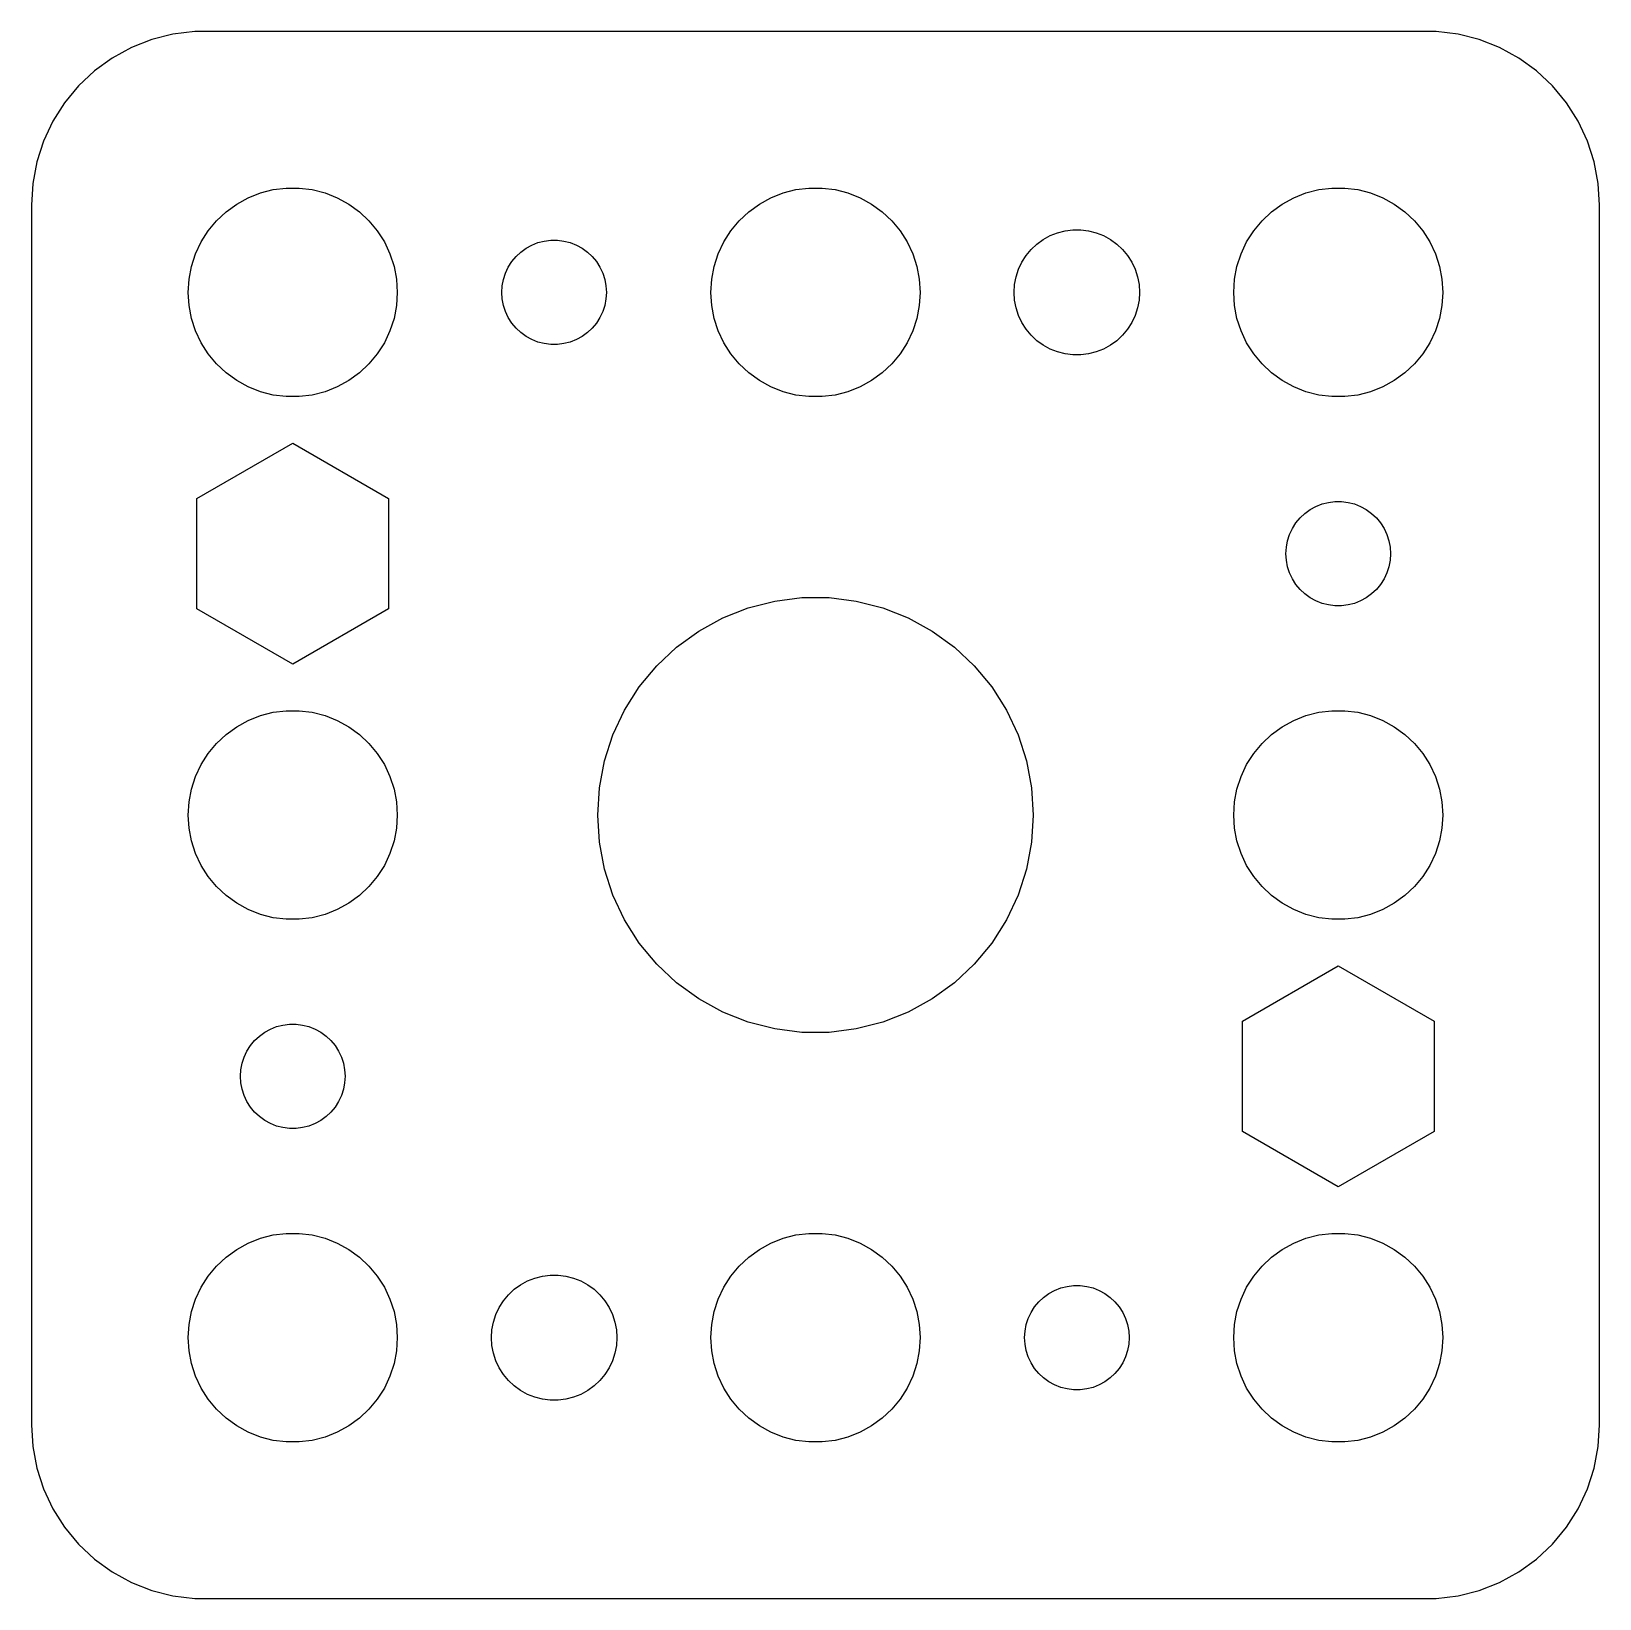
# Model space of a CAD drawing. Header units: metres. Extents: x -22 to 82, y 86 to 184.
# Drawn here: x 37.5 to 82.5, y 139.51 to 184.49 of the extents above; entities that cross this region are included whole.
import ezdxf

# ---------------------------------------------------------------- set-up
doc = ezdxf.new("R2010")
doc.units = ezdxf.units.M

msp = doc.modelspace()

# ---------------------------------------------------------------- linework, layer by layer
for p, q in [((40.9549, 184.255), (40.3711, 184.024)), ((41.5631, 184.411), (40.9549, 184.255)), ((42.186, 184.49), (41.5631, 184.411)), ((77.8139, 184.49), (42.186, 184.49)), ((78.4369, 184.411), (77.8139, 184.49)), ((79.0451, 184.255), (78.4369, 184.411)), ((79.6289, 184.024), (79.0451, 184.255)), ((39.8209, 183.722), (39.3129, 183.353)), ((40.3711, 184.024), (39.8209, 183.722)), ((80.1791, 183.722), (79.6289, 184.024)), ((80.6871, 183.353), (80.1791, 183.722)), ((39.3129, 183.353), (38.8551, 182.923)), ((81.1448, 182.923), (80.6871, 183.353)), ((38.8551, 182.923), (38.4549, 182.439)), ((81.5451, 182.439), (81.1448, 182.923)), ((38.4549, 182.439), (38.1185, 181.909)), ((81.8815, 181.909), (81.5451, 182.439)), ((38.1185, 181.909), (37.8511, 181.341)), ((82.1489, 181.341), (81.8815, 181.909)), ((37.8511, 181.341), (37.6571, 180.743)), ((82.3429, 180.743), (82.1489, 181.341)), ((37.6571, 180.743), (37.5394, 180.127)), ((82.4606, 180.127), (82.3429, 180.743)), ((37.5394, 180.127), (37.5, 179.5)), ((82.5, 179.5), (82.4606, 180.127)), ((43.3925, 179.533), (43.7227, 179.714)), ((43.7227, 179.714), (44.0729, 179.853)), ((44.0729, 179.853), (44.4379, 179.947)), ((44.4379, 179.947), (44.8116, 179.994)), ((44.8116, 179.994), (45.1884, 179.994)), ((45.1884, 179.994), (45.5621, 179.947)), ((45.5621, 179.947), (45.927, 179.853)), ((45.927, 179.853), (46.2773, 179.714)), ((46.2773, 179.714), (46.6075, 179.533)), ((58.3925, 179.533), (58.7227, 179.714)), ((58.7227, 179.714), (59.0729, 179.853)), ((59.0729, 179.853), (59.4379, 179.947)), ((59.4379, 179.947), (59.8116, 179.994)), ((59.8116, 179.994), (60.1884, 179.994)), ((60.1884, 179.994), (60.5621, 179.947)), ((60.5621, 179.947), (60.927, 179.853)), ((60.927, 179.853), (61.2773, 179.714)), ((61.2773, 179.714), (61.6075, 179.533)), ((73.3925, 179.533), (73.7227, 179.714)), ((73.7227, 179.714), (74.073, 179.853)), ((74.073, 179.853), (74.4379, 179.947)), ((74.4379, 179.947), (74.8116, 179.994)), ((74.8116, 179.994), (75.1884, 179.994)), ((75.1884, 179.994), (75.5621, 179.947)), ((75.5621, 179.947), (75.927, 179.853)), ((75.927, 179.853), (76.2773, 179.714)), ((76.2773, 179.714), (76.6075, 179.533)), ((37.5, 179.5), (37.5, 144.5)), ((42.8131, 179.054), (43.0877, 179.312)), ((43.0877, 179.312), (43.3925, 179.533)), ((46.6075, 179.533), (46.9123, 179.312)), ((46.9123, 179.312), (47.1869, 179.054)), ((57.8131, 179.054), (58.0877, 179.312)), ((58.0877, 179.312), (58.3925, 179.533)), ((61.6075, 179.533), (61.9123, 179.312)), ((61.9123, 179.312), (62.1869, 179.054)), ((72.8131, 179.054), (73.0877, 179.312)), ((73.0877, 179.312), (73.3925, 179.533)), ((76.6075, 179.533), (76.9123, 179.312)), ((76.9123, 179.312), (77.1869, 179.054)), ((82.5, 144.5), (82.5, 179.5)), ((42.3711, 178.445), (42.5729, 178.763)), ((42.5729, 178.763), (42.8131, 179.054)), ((47.1869, 179.054), (47.427, 178.763)), ((47.427, 178.763), (47.6289, 178.445)), ((57.3711, 178.445), (57.5729, 178.763)), ((57.5729, 178.763), (57.8131, 179.054)), ((62.1869, 179.054), (62.427, 178.763)), ((62.427, 178.763), (62.6289, 178.445)), ((66.7336, 178.629), (66.9438, 178.712)), ((66.9438, 178.712), (67.1627, 178.768)), ((67.1627, 178.768), (67.387, 178.796)), ((67.387, 178.796), (67.613, 178.796)), ((67.613, 178.796), (67.8373, 178.768)), ((67.8373, 178.768), (68.0562, 178.712)), ((68.0562, 178.712), (68.2664, 178.629)), ((72.3711, 178.445), (72.573, 178.763)), ((72.573, 178.763), (72.8131, 179.054)), ((77.1869, 179.054), (77.427, 178.763)), ((77.427, 178.763), (77.6289, 178.445)), ((42.2107, 178.104), (42.3711, 178.445)), ((47.6289, 178.445), (47.7893, 178.104)), ((51.5439, 178.156), (51.6963, 178.266)), ((51.6963, 178.266), (51.8613, 178.357)), ((51.8613, 178.357), (52.0365, 178.427)), ((52.0365, 178.427), (52.2189, 178.473)), ((52.2189, 178.473), (52.4058, 178.497)), ((52.4058, 178.497), (52.5942, 178.497)), ((52.5942, 178.497), (52.7811, 178.473)), ((52.7811, 178.473), (52.9635, 178.427)), ((52.9635, 178.427), (53.1387, 178.357)), ((53.1387, 178.357), (53.3037, 178.266)), ((53.3037, 178.266), (53.4561, 178.156)), ((57.2107, 178.104), (57.3711, 178.445)), ((62.6289, 178.445), (62.7893, 178.104)), ((66.0438, 178.058), (66.1879, 178.232)), ((66.1879, 178.232), (66.3526, 178.387)), ((66.3526, 178.387), (66.5355, 178.52)), ((66.5355, 178.52), (66.7336, 178.629)), ((68.2664, 178.629), (68.4645, 178.52)), ((68.4645, 178.52), (68.6474, 178.387)), ((68.6474, 178.387), (68.8121, 178.232)), ((68.8121, 178.232), (68.9562, 178.058)), ((72.2107, 178.104), (72.3711, 178.445)), ((77.6289, 178.445), (77.7893, 178.104)), ((42.0942, 177.746), (42.2107, 178.104)), ((47.7893, 178.104), (47.9057, 177.746)), ((51.1855, 177.723), (51.2865, 177.882)), ((51.2865, 177.882), (51.4065, 178.027)), ((51.4065, 178.027), (51.5439, 178.156)), ((53.4561, 178.156), (53.5934, 178.027)), ((53.5934, 178.027), (53.7135, 177.882)), ((53.7135, 177.882), (53.8145, 177.723)), ((57.0942, 177.746), (57.2107, 178.104)), ((62.7893, 178.104), (62.9057, 177.746)), ((65.8264, 177.663), (65.9226, 177.867)), ((65.9226, 177.867), (66.0438, 178.058)), ((68.9562, 178.058), (69.0773, 177.867)), ((69.0773, 177.867), (69.1736, 177.663)), ((72.0943, 177.746), (72.2107, 178.104)), ((77.7893, 178.104), (77.9057, 177.746)), ((42, 177), (42.0237, 177.376)), ((42.0237, 177.376), (42.0942, 177.746)), ((47.9057, 177.746), (47.9763, 177.376)), ((47.9763, 177.376), (48, 177)), ((51.0118, 177.188), (51.0471, 177.373)), ((51.0471, 177.373), (51.1053, 177.552)), ((51.1053, 177.552), (51.1855, 177.723)), ((53.8145, 177.723), (53.8947, 177.552)), ((53.8947, 177.552), (53.9529, 177.373)), ((53.9529, 177.373), (53.9882, 177.188)), ((57, 177), (57.0237, 177.376)), ((57.0237, 177.376), (57.0942, 177.746)), ((62.9057, 177.746), (62.9763, 177.376)), ((62.9763, 177.376), (63, 177)), ((65.7142, 177.226), (65.7565, 177.448)), ((65.7565, 177.448), (65.8264, 177.663)), ((69.1736, 177.663), (69.2434, 177.448)), ((69.2434, 177.448), (69.2858, 177.226)), ((72, 177), (72.0237, 177.376)), ((72.0237, 177.376), (72.0943, 177.746)), ((77.9057, 177.746), (77.9763, 177.376)), ((77.9763, 177.376), (78, 177)), ((42.0237, 176.624), (42, 177)), ((48, 177), (47.9763, 176.624)), ((51, 177), (51.0118, 177.188)), ((51.0118, 176.812), (51, 177)), ((53.9882, 177.188), (54, 177)), ((54, 177), (53.9882, 176.812)), ((57.0237, 176.624), (57, 177)), ((63, 177), (62.9763, 176.624)), ((65.7, 177), (65.7142, 177.226)), ((65.7142, 176.774), (65.7, 177)), ((69.2858, 177.226), (69.3, 177)), ((69.3, 177), (69.2858, 176.774)), ((72.0237, 176.624), (72, 177)), ((78, 177), (77.9763, 176.624)), ((42.0942, 176.254), (42.0237, 176.624)), ((47.9763, 176.624), (47.9057, 176.254)), ((51.0471, 176.627), (51.0118, 176.812)), ((51.1053, 176.448), (51.0471, 176.627)), ((51.1855, 176.277), (51.1053, 176.448)), ((53.8947, 176.448), (53.8145, 176.277)), ((53.9529, 176.627), (53.8947, 176.448)), ((53.9882, 176.812), (53.9529, 176.627)), ((57.0942, 176.254), (57.0237, 176.624)), ((62.9763, 176.624), (62.9057, 176.254)), ((65.7565, 176.552), (65.7142, 176.774)), ((65.8264, 176.337), (65.7565, 176.552)), ((69.2434, 176.552), (69.1736, 176.337)), ((69.2858, 176.774), (69.2434, 176.552)), ((72.0943, 176.254), (72.0237, 176.624)), ((77.9763, 176.624), (77.9057, 176.254)), ((42.2107, 175.896), (42.0942, 176.254)), ((47.9057, 176.254), (47.7893, 175.896)), ((51.2865, 176.118), (51.1855, 176.277)), ((51.4065, 175.973), (51.2865, 176.118)), ((51.5439, 175.844), (51.4065, 175.973)), ((53.5934, 175.973), (53.4561, 175.844)), ((53.7135, 176.118), (53.5934, 175.973)), ((53.8145, 176.277), (53.7135, 176.118)), ((57.2107, 175.896), (57.0942, 176.254)), ((62.9057, 176.254), (62.7893, 175.896)), ((65.9226, 176.133), (65.8264, 176.337)), ((66.0438, 175.942), (65.9226, 176.133)), ((69.0773, 176.133), (68.9562, 175.942)), ((69.1736, 176.337), (69.0773, 176.133)), ((72.2107, 175.896), (72.0943, 176.254)), ((77.9057, 176.254), (77.7893, 175.896)), ((42.3711, 175.555), (42.2107, 175.896)), ((42.5729, 175.237), (42.3711, 175.555)), ((47.6289, 175.555), (47.427, 175.237)), ((47.7893, 175.896), (47.6289, 175.555)), ((51.6963, 175.734), (51.5439, 175.844)), ((51.8613, 175.643), (51.6963, 175.734)), ((52.0365, 175.573), (51.8613, 175.643)), ((52.2189, 175.527), (52.0365, 175.573)), ((52.4058, 175.503), (52.2189, 175.527)), ((52.5942, 175.503), (52.4058, 175.503)), ((52.7811, 175.527), (52.5942, 175.503)), ((52.9635, 175.573), (52.7811, 175.527)), ((53.1387, 175.643), (52.9635, 175.573)), ((53.3037, 175.734), (53.1387, 175.643)), ((53.4561, 175.844), (53.3037, 175.734)), ((57.3711, 175.555), (57.2107, 175.896)), ((57.5729, 175.237), (57.3711, 175.555)), ((62.6289, 175.555), (62.427, 175.237)), ((62.7893, 175.896), (62.6289, 175.555)), ((66.1879, 175.768), (66.0438, 175.942)), ((66.3526, 175.613), (66.1879, 175.768)), ((66.5355, 175.48), (66.3526, 175.613)), ((68.6474, 175.613), (68.4645, 175.48)), ((68.8121, 175.768), (68.6474, 175.613)), ((68.9562, 175.942), (68.8121, 175.768)), ((72.3711, 175.555), (72.2107, 175.896)), ((72.573, 175.237), (72.3711, 175.555)), ((77.6289, 175.555), (77.427, 175.237)), ((77.7893, 175.896), (77.6289, 175.555)), ((42.8131, 174.946), (42.5729, 175.237)), ((47.427, 175.237), (47.1869, 174.946)), ((57.8131, 174.946), (57.5729, 175.237)), ((62.427, 175.237), (62.1869, 174.946)), ((66.7336, 175.371), (66.5355, 175.48)), ((66.9438, 175.288), (66.7336, 175.371)), ((67.1627, 175.232), (66.9438, 175.288)), ((67.387, 175.204), (67.1627, 175.232)), ((67.613, 175.204), (67.387, 175.204)), ((67.8373, 175.232), (67.613, 175.204)), ((68.0562, 175.288), (67.8373, 175.232)), ((68.2664, 175.371), (68.0562, 175.288)), ((68.4645, 175.48), (68.2664, 175.371)), ((72.8131, 174.946), (72.573, 175.237)), ((77.427, 175.237), (77.1869, 174.946)), ((43.0877, 174.688), (42.8131, 174.946)), ((43.3925, 174.467), (43.0877, 174.688)), ((46.9123, 174.688), (46.6075, 174.467)), ((47.1869, 174.946), (46.9123, 174.688)), ((58.0877, 174.688), (57.8131, 174.946)), ((58.3925, 174.467), (58.0877, 174.688)), ((61.9123, 174.688), (61.6075, 174.467)), ((62.1869, 174.946), (61.9123, 174.688)), ((73.0877, 174.688), (72.8131, 174.946)), ((73.3925, 174.467), (73.0877, 174.688)), ((76.9123, 174.688), (76.6075, 174.467)), ((77.1869, 174.946), (76.9123, 174.688)), ((43.7227, 174.286), (43.3925, 174.467)), ((44.0729, 174.147), (43.7227, 174.286)), ((46.2773, 174.286), (45.927, 174.147)), ((46.6075, 174.467), (46.2773, 174.286)), ((58.7227, 174.286), (58.3925, 174.467)), ((59.0729, 174.147), (58.7227, 174.286)), ((61.2773, 174.286), (60.927, 174.147)), ((61.6075, 174.467), (61.2773, 174.286)), ((73.7227, 174.286), (73.3925, 174.467)), ((74.073, 174.147), (73.7227, 174.286)), ((76.2773, 174.286), (75.927, 174.147)), ((76.6075, 174.467), (76.2773, 174.286)), ((44.4379, 174.053), (44.0729, 174.147)), ((44.8116, 174.006), (44.4379, 174.053)), ((45.1884, 174.006), (44.8116, 174.006)), ((45.5621, 174.053), (45.1884, 174.006)), ((45.927, 174.147), (45.5621, 174.053)), ((59.4379, 174.053), (59.0729, 174.147)), ((59.8116, 174.006), (59.4379, 174.053)), ((60.1884, 174.006), (59.8116, 174.006)), ((60.5621, 174.053), (60.1884, 174.006)), ((60.927, 174.147), (60.5621, 174.053)), ((74.4379, 174.053), (74.073, 174.147)), ((74.8116, 174.006), (74.4379, 174.053)), ((75.1884, 174.006), (74.8116, 174.006)), ((75.5621, 174.053), (75.1884, 174.006)), ((75.927, 174.147), (75.5621, 174.053)), ((42.2517, 171.087), (45, 172.673)), ((45, 172.673), (47.7483, 171.087)), ((42.2517, 167.913), (42.2517, 171.087)), ((47.7483, 171.087), (47.7483, 167.913)), ((73.9065, 170.527), (74.0439, 170.656)), ((74.0439, 170.656), (74.1963, 170.766)), ((74.1963, 170.766), (74.3613, 170.857)), ((74.3613, 170.857), (74.5365, 170.927)), ((74.5365, 170.927), (74.7189, 170.973)), ((74.7189, 170.973), (74.9058, 170.997)), ((74.9058, 170.997), (75.0942, 170.997)), ((75.0942, 170.997), (75.2811, 170.973)), ((75.2811, 170.973), (75.4635, 170.927)), ((75.4635, 170.927), (75.6387, 170.857)), ((75.6387, 170.857), (75.8037, 170.766)), ((75.8037, 170.766), (75.9561, 170.656)), ((75.9561, 170.656), (76.0934, 170.527)), ((73.6053, 170.052), (73.6855, 170.223)), ((73.6855, 170.223), (73.7865, 170.382)), ((73.7865, 170.382), (73.9065, 170.527)), ((76.0934, 170.527), (76.2135, 170.382)), ((76.2135, 170.382), (76.3145, 170.223)), ((76.3145, 170.223), (76.3947, 170.052)), ((73.5, 169.5), (73.5118, 169.688)), ((73.5118, 169.688), (73.5471, 169.873)), ((73.5471, 169.873), (73.6053, 170.052)), ((76.3947, 170.052), (76.4529, 169.873)), ((76.4529, 169.873), (76.4882, 169.688)), ((76.4882, 169.688), (76.5, 169.5)), ((73.5118, 169.312), (73.5, 169.5)), ((73.5471, 169.127), (73.5118, 169.312)), ((76.4882, 169.312), (76.4529, 169.127)), ((76.5, 169.5), (76.4882, 169.312)), ((73.6053, 168.948), (73.5471, 169.127)), ((73.6855, 168.777), (73.6053, 168.948)), ((73.7865, 168.618), (73.6855, 168.777)), ((76.3145, 168.777), (76.2135, 168.618)), ((76.3947, 168.948), (76.3145, 168.777)), ((76.4529, 169.127), (76.3947, 168.948)), ((73.9065, 168.473), (73.7865, 168.618)), ((74.0439, 168.344), (73.9065, 168.473)), ((74.1963, 168.234), (74.0439, 168.344)), ((75.9561, 168.344), (75.8037, 168.234)), ((76.0934, 168.473), (75.9561, 168.344)), ((76.2135, 168.618), (76.0934, 168.473)), ((45, 166.327), (42.2517, 167.913)), ((47.7483, 167.913), (45, 166.327)), ((57.3389, 167.655), (58.0686, 167.944)), ((58.0686, 167.944), (58.8289, 168.139)), ((58.8289, 168.139), (59.6076, 168.238)), ((59.6076, 168.238), (60.3924, 168.238)), ((60.3924, 168.238), (61.1711, 168.139)), ((61.1711, 168.139), (61.9314, 167.944)), ((61.9314, 167.944), (62.6611, 167.655)), ((74.3613, 168.143), (74.1963, 168.234)), ((74.5365, 168.073), (74.3613, 168.143)), ((74.7189, 168.027), (74.5365, 168.073)), ((74.9058, 168.003), (74.7189, 168.027)), ((75.0942, 168.003), (74.9058, 168.003)), ((75.2811, 168.027), (75.0942, 168.003)), ((75.4635, 168.073), (75.2811, 168.027)), ((75.6387, 168.143), (75.4635, 168.073)), ((75.8037, 168.234), (75.6387, 168.143)), ((56.6511, 167.277), (57.3389, 167.655)), ((62.6611, 167.655), (63.3489, 167.277)), ((56.0161, 166.816), (56.6511, 167.277)), ((63.3489, 167.277), (63.9839, 166.816)), ((55.4439, 166.278), (56.0161, 166.816)), ((63.9839, 166.816), (64.556, 166.278)), ((54.9436, 165.674), (55.4439, 166.278)), ((64.556, 166.278), (65.0564, 165.674)), ((54.5231, 165.011), (54.9436, 165.674)), ((65.0564, 165.674), (65.4769, 165.011)), ((43.3925, 164.533), (43.7227, 164.714)), ((43.7227, 164.714), (44.0729, 164.853)), ((44.0729, 164.853), (44.4379, 164.947)), ((44.4379, 164.947), (44.8116, 164.994)), ((44.8116, 164.994), (45.1884, 164.994)), ((45.1884, 164.994), (45.5621, 164.947)), ((45.5621, 164.947), (45.927, 164.853)), ((45.927, 164.853), (46.2773, 164.714)), ((46.2773, 164.714), (46.6075, 164.533)), ((54.1889, 164.301), (54.5231, 165.011)), ((65.4769, 165.011), (65.8111, 164.301)), ((73.3925, 164.533), (73.7227, 164.714)), ((73.7227, 164.714), (74.073, 164.853)), ((74.073, 164.853), (74.4379, 164.947)), ((74.4379, 164.947), (74.8116, 164.994)), ((74.8116, 164.994), (75.1884, 164.994)), ((75.1884, 164.994), (75.5621, 164.947)), ((75.5621, 164.947), (75.927, 164.853)), ((75.927, 164.853), (76.2773, 164.714)), ((76.2773, 164.714), (76.6075, 164.533)), ((42.8131, 164.054), (43.0877, 164.312)), ((43.0877, 164.312), (43.3925, 164.533)), ((46.6075, 164.533), (46.9123, 164.312)), ((46.9123, 164.312), (47.1869, 164.054)), ((53.9464, 163.554), (54.1889, 164.301)), ((65.8111, 164.301), (66.0536, 163.554)), ((72.8131, 164.054), (73.0877, 164.312)), ((73.0877, 164.312), (73.3925, 164.533)), ((76.6075, 164.533), (76.9123, 164.312)), ((76.9123, 164.312), (77.1869, 164.054)), ((42.5729, 163.763), (42.8131, 164.054)), ((47.1869, 164.054), (47.427, 163.763)), ((72.573, 163.763), (72.8131, 164.054)), ((77.1869, 164.054), (77.427, 163.763)), ((42.2107, 163.104), (42.3711, 163.445)), ((42.3711, 163.445), (42.5729, 163.763)), ((47.427, 163.763), (47.6289, 163.445)), ((47.6289, 163.445), (47.7893, 163.104)), ((53.7993, 162.783), (53.9464, 163.554)), ((66.0536, 163.554), (66.2007, 162.783)), ((72.2107, 163.104), (72.3711, 163.445)), ((72.3711, 163.445), (72.573, 163.763)), ((77.427, 163.763), (77.6289, 163.445)), ((77.6289, 163.445), (77.7893, 163.104)), ((42.0942, 162.746), (42.2107, 163.104)), ((47.7893, 163.104), (47.9057, 162.746)), ((72.0943, 162.746), (72.2107, 163.104)), ((77.7893, 163.104), (77.9057, 162.746)), ((42.0237, 162.376), (42.0942, 162.746)), ((47.9057, 162.746), (47.9763, 162.376)), ((53.75, 162), (53.7993, 162.783)), ((66.2007, 162.783), (66.25, 162)), ((72.0237, 162.376), (72.0943, 162.746)), ((77.9057, 162.746), (77.9763, 162.376)), ((42, 162), (42.0237, 162.376)), ((42.0237, 161.624), (42, 162)), ((47.9763, 162.376), (48, 162)), ((48, 162), (47.9763, 161.624)), ((53.7993, 161.217), (53.75, 162)), ((66.25, 162), (66.2007, 161.217)), ((72, 162), (72.0237, 162.376)), ((72.0237, 161.624), (72, 162)), ((77.9763, 162.376), (78, 162)), ((78, 162), (77.9763, 161.624)), ((42.0942, 161.254), (42.0237, 161.624)), ((47.9763, 161.624), (47.9057, 161.254)), ((72.0943, 161.254), (72.0237, 161.624)), ((77.9763, 161.624), (77.9057, 161.254)), ((42.2107, 160.896), (42.0942, 161.254)), ((47.9057, 161.254), (47.7893, 160.896)), ((53.9464, 160.446), (53.7993, 161.217)), ((66.2007, 161.217), (66.0536, 160.446)), ((72.2107, 160.896), (72.0943, 161.254)), ((77.9057, 161.254), (77.7893, 160.896)), ((42.3711, 160.555), (42.2107, 160.896)), ((47.7893, 160.896), (47.6289, 160.555)), ((72.3711, 160.555), (72.2107, 160.896)), ((77.7893, 160.896), (77.6289, 160.555)), ((42.5729, 160.237), (42.3711, 160.555)), ((42.8131, 159.946), (42.5729, 160.237)), ((47.427, 160.237), (47.1869, 159.946)), ((47.6289, 160.555), (47.427, 160.237)), ((54.1889, 159.699), (53.9464, 160.446)), ((66.0536, 160.446), (65.8111, 159.699)), ((72.573, 160.237), (72.3711, 160.555)), ((72.8131, 159.946), (72.573, 160.237)), ((77.427, 160.237), (77.1869, 159.946)), ((77.6289, 160.555), (77.427, 160.237)), ((43.0877, 159.688), (42.8131, 159.946)), ((47.1869, 159.946), (46.9123, 159.688)), ((73.0877, 159.688), (72.8131, 159.946)), ((77.1869, 159.946), (76.9123, 159.688)), ((43.3925, 159.467), (43.0877, 159.688)), ((43.7227, 159.286), (43.3925, 159.467)), ((46.6075, 159.467), (46.2773, 159.286)), ((46.9123, 159.688), (46.6075, 159.467)), ((54.5231, 158.989), (54.1889, 159.699)), ((65.8111, 159.699), (65.4769, 158.989)), ((73.3925, 159.467), (73.0877, 159.688)), ((73.7227, 159.286), (73.3925, 159.467)), ((76.6075, 159.467), (76.2773, 159.286)), ((76.9123, 159.688), (76.6075, 159.467)), ((44.0729, 159.147), (43.7227, 159.286)), ((44.4379, 159.053), (44.0729, 159.147)), ((44.8116, 159.006), (44.4379, 159.053)), ((45.1884, 159.006), (44.8116, 159.006)), ((45.5621, 159.053), (45.1884, 159.006)), ((45.927, 159.147), (45.5621, 159.053)), ((46.2773, 159.286), (45.927, 159.147)), ((54.9436, 158.326), (54.5231, 158.989)), ((65.4769, 158.989), (65.0564, 158.326)), ((74.073, 159.147), (73.7227, 159.286)), ((74.4379, 159.053), (74.073, 159.147)), ((74.8116, 159.006), (74.4379, 159.053)), ((75.1884, 159.006), (74.8116, 159.006)), ((75.5621, 159.053), (75.1884, 159.006)), ((75.927, 159.147), (75.5621, 159.053)), ((76.2773, 159.286), (75.927, 159.147)), ((55.4439, 157.722), (54.9436, 158.326)), ((65.0564, 158.326), (64.556, 157.722)), ((56.0161, 157.184), (55.4439, 157.722)), ((64.556, 157.722), (63.9839, 157.184)), ((72.2517, 156.087), (75, 157.673)), ((75, 157.673), (77.7483, 156.087)), ((56.6511, 156.723), (56.0161, 157.184)), ((63.9839, 157.184), (63.3489, 156.723)), ((57.3389, 156.345), (56.6511, 156.723)), ((63.3489, 156.723), (62.6611, 156.345)), ((58.0686, 156.056), (57.3389, 156.345)), ((62.6611, 156.345), (61.9314, 156.056)), ((44.0439, 155.656), (44.1963, 155.766)), ((44.1963, 155.766), (44.3613, 155.857)), ((44.3613, 155.857), (44.5365, 155.927)), ((44.5365, 155.927), (44.7189, 155.973)), ((44.7189, 155.973), (44.9058, 155.997)), ((44.9058, 155.997), (45.0942, 155.997)), ((45.0942, 155.997), (45.2811, 155.973)), ((45.2811, 155.973), (45.4635, 155.927)), ((45.4635, 155.927), (45.6387, 155.857)), ((45.6387, 155.857), (45.8037, 155.766)), ((45.8037, 155.766), (45.9561, 155.656)), ((58.8289, 155.861), (58.0686, 156.056)), ((59.6076, 155.762), (58.8289, 155.861)), ((60.3924, 155.762), (59.6076, 155.762)), ((61.1711, 155.861), (60.3924, 155.762)), ((61.9314, 156.056), (61.1711, 155.861)), ((72.2517, 152.913), (72.2517, 156.087)), ((77.7483, 156.087), (77.7483, 152.913)), ((43.6855, 155.223), (43.7865, 155.382)), ((43.7865, 155.382), (43.9065, 155.527)), ((43.9065, 155.527), (44.0439, 155.656)), ((45.9561, 155.656), (46.0934, 155.527)), ((46.0934, 155.527), (46.2135, 155.382)), ((46.2135, 155.382), (46.3145, 155.223)), ((43.5118, 154.688), (43.5471, 154.873)), ((43.5471, 154.873), (43.6053, 155.052)), ((43.6053, 155.052), (43.6855, 155.223)), ((46.3145, 155.223), (46.3947, 155.052)), ((46.3947, 155.052), (46.4529, 154.873)), ((46.4529, 154.873), (46.4882, 154.688)), ((43.5, 154.5), (43.5118, 154.688)), ((43.5118, 154.312), (43.5, 154.5)), ((46.4882, 154.688), (46.5, 154.5)), ((46.5, 154.5), (46.4882, 154.312)), ((43.5471, 154.127), (43.5118, 154.312)), ((43.6053, 153.948), (43.5471, 154.127)), ((43.6855, 153.777), (43.6053, 153.948)), ((46.3947, 153.948), (46.3145, 153.777)), ((46.4529, 154.127), (46.3947, 153.948)), ((46.4882, 154.312), (46.4529, 154.127)), ((43.7865, 153.618), (43.6855, 153.777)), ((43.9065, 153.473), (43.7865, 153.618)), ((44.0439, 153.344), (43.9065, 153.473)), ((46.0934, 153.473), (45.9561, 153.344)), ((46.2135, 153.618), (46.0934, 153.473)), ((46.3145, 153.777), (46.2135, 153.618)), ((44.1963, 153.234), (44.0439, 153.344)), ((44.3613, 153.143), (44.1963, 153.234)), ((44.5365, 153.073), (44.3613, 153.143)), ((44.7189, 153.027), (44.5365, 153.073)), ((44.9058, 153.003), (44.7189, 153.027)), ((45.0942, 153.003), (44.9058, 153.003)), ((45.2811, 153.027), (45.0942, 153.003)), ((45.4635, 153.073), (45.2811, 153.027)), ((45.6387, 153.143), (45.4635, 153.073)), ((45.8037, 153.234), (45.6387, 153.143)), ((45.9561, 153.344), (45.8037, 153.234)), ((75, 151.327), (72.2517, 152.913)), ((77.7483, 152.913), (75, 151.327)), ((43.7227, 149.714), (44.0729, 149.853)), ((44.0729, 149.853), (44.4379, 149.947)), ((44.4379, 149.947), (44.8116, 149.994)), ((44.8116, 149.994), (45.1884, 149.994)), ((45.1884, 149.994), (45.5621, 149.947)), ((45.5621, 149.947), (45.927, 149.853)), ((45.927, 149.853), (46.2773, 149.714)), ((58.7227, 149.714), (59.0729, 149.853)), ((59.0729, 149.853), (59.4379, 149.947)), ((59.4379, 149.947), (59.8116, 149.994)), ((59.8116, 149.994), (60.1884, 149.994)), ((60.1884, 149.994), (60.5621, 149.947)), ((60.5621, 149.947), (60.927, 149.853)), ((60.927, 149.853), (61.2773, 149.714)), ((73.7227, 149.714), (74.073, 149.853)), ((74.073, 149.853), (74.4379, 149.947)), ((74.4379, 149.947), (74.8116, 149.994)), ((74.8116, 149.994), (75.1884, 149.994)), ((75.1884, 149.994), (75.5621, 149.947)), ((75.5621, 149.947), (75.927, 149.853)), ((75.927, 149.853), (76.2773, 149.714)), ((43.0877, 149.312), (43.3925, 149.533)), ((43.3925, 149.533), (43.7227, 149.714)), ((46.2773, 149.714), (46.6075, 149.533)), ((46.6075, 149.533), (46.9123, 149.312)), ((58.0877, 149.312), (58.3925, 149.533)), ((58.3925, 149.533), (58.7227, 149.714)), ((61.2773, 149.714), (61.6075, 149.533)), ((61.6075, 149.533), (61.9123, 149.312)), ((73.0877, 149.312), (73.3925, 149.533)), ((73.3925, 149.533), (73.7227, 149.714)), ((76.2773, 149.714), (76.6075, 149.533)), ((76.6075, 149.533), (76.9123, 149.312)), ((42.5729, 148.763), (42.8131, 149.054)), ((42.8131, 149.054), (43.0877, 149.312)), ((46.9123, 149.312), (47.1869, 149.054)), ((47.1869, 149.054), (47.427, 148.763)), ((57.5729, 148.763), (57.8131, 149.054)), ((57.8131, 149.054), (58.0877, 149.312)), ((61.9123, 149.312), (62.1869, 149.054)), ((62.1869, 149.054), (62.427, 148.763)), ((72.573, 148.763), (72.8131, 149.054)), ((72.8131, 149.054), (73.0877, 149.312)), ((76.9123, 149.312), (77.1869, 149.054)), ((77.1869, 149.054), (77.427, 148.763)), ((42.3711, 148.445), (42.5729, 148.763)), ((47.427, 148.763), (47.6289, 148.445)), ((51.3526, 148.387), (51.5355, 148.52)), ((51.5355, 148.52), (51.7336, 148.629)), ((51.7336, 148.629), (51.9438, 148.712)), ((51.9438, 148.712), (52.1627, 148.768)), ((52.1627, 148.768), (52.387, 148.796)), ((52.387, 148.796), (52.613, 148.796)), ((52.613, 148.796), (52.8373, 148.768)), ((52.8373, 148.768), (53.0562, 148.712)), ((53.0562, 148.712), (53.2664, 148.629)), ((53.2664, 148.629), (53.4645, 148.52)), ((53.4645, 148.52), (53.6474, 148.387)), ((57.3711, 148.445), (57.5729, 148.763)), ((62.427, 148.763), (62.6289, 148.445)), ((72.3711, 148.445), (72.573, 148.763)), ((77.427, 148.763), (77.6289, 148.445)), ((42.0942, 147.746), (42.2107, 148.104)), ((42.2107, 148.104), (42.3711, 148.445)), ((47.6289, 148.445), (47.7893, 148.104)), ((47.7893, 148.104), (47.9057, 147.746)), ((50.9226, 147.867), (51.0438, 148.058)), ((51.0438, 148.058), (51.1879, 148.232)), ((51.1879, 148.232), (51.3526, 148.387)), ((53.6474, 148.387), (53.8121, 148.232)), ((53.8121, 148.232), (53.9562, 148.058)), ((53.9562, 148.058), (54.0773, 147.867)), ((57.0942, 147.746), (57.2107, 148.104)), ((57.2107, 148.104), (57.3711, 148.445)), ((62.6289, 148.445), (62.7893, 148.104)), ((62.7893, 148.104), (62.9057, 147.746)), ((66.4065, 148.027), (66.5439, 148.156)), ((66.5439, 148.156), (66.6963, 148.266)), ((66.6963, 148.266), (66.8613, 148.357)), ((66.8613, 148.357), (67.0365, 148.427)), ((67.0365, 148.427), (67.2189, 148.473)), ((67.2189, 148.473), (67.4058, 148.497)), ((67.4058, 148.497), (67.5942, 148.497)), ((67.5942, 148.497), (67.7811, 148.473)), ((67.7811, 148.473), (67.9635, 148.427)), ((67.9635, 148.427), (68.1387, 148.357)), ((68.1387, 148.357), (68.3037, 148.266)), ((68.3037, 148.266), (68.4561, 148.156)), ((68.4561, 148.156), (68.5934, 148.027)), ((72.0943, 147.746), (72.2107, 148.104)), ((72.2107, 148.104), (72.3711, 148.445)), ((77.6289, 148.445), (77.7893, 148.104)), ((77.7893, 148.104), (77.9057, 147.746)), ((42.0237, 147.376), (42.0942, 147.746)), ((47.9057, 147.746), (47.9763, 147.376)), ((50.7565, 147.448), (50.8264, 147.663)), ((50.8264, 147.663), (50.9226, 147.867)), ((54.0773, 147.867), (54.1736, 147.663)), ((54.1736, 147.663), (54.2434, 147.448)), ((57.0237, 147.376), (57.0942, 147.746)), ((62.9057, 147.746), (62.9763, 147.376)), ((66.1053, 147.552), (66.1855, 147.723)), ((66.1855, 147.723), (66.2865, 147.882)), ((66.2865, 147.882), (66.4065, 148.027)), ((68.5934, 148.027), (68.7135, 147.882)), ((68.7135, 147.882), (68.8145, 147.723)), ((68.8145, 147.723), (68.8947, 147.552)), ((72.0237, 147.376), (72.0943, 147.746)), ((77.9057, 147.746), (77.9763, 147.376)), ((42, 147), (42.0237, 147.376)), ((47.9763, 147.376), (48, 147)), ((50.7, 147), (50.7142, 147.226)), ((50.7142, 147.226), (50.7565, 147.448)), ((54.2434, 147.448), (54.2858, 147.226)), ((54.2858, 147.226), (54.3, 147)), ((57, 147), (57.0237, 147.376)), ((62.9763, 147.376), (63, 147)), ((66, 147), (66.0118, 147.188)), ((66.0118, 147.188), (66.0471, 147.373)), ((66.0471, 147.373), (66.1053, 147.552)), ((68.8947, 147.552), (68.9529, 147.373)), ((68.9529, 147.373), (68.9882, 147.188)), ((68.9882, 147.188), (69, 147)), ((72, 147), (72.0237, 147.376)), ((77.9763, 147.376), (78, 147)), ((42.0237, 146.624), (42, 147)), ((48, 147), (47.9763, 146.624)), ((50.7142, 146.774), (50.7, 147)), ((50.7565, 146.552), (50.7142, 146.774)), ((54.2858, 146.774), (54.2434, 146.552)), ((54.3, 147), (54.2858, 146.774)), ((57.0237, 146.624), (57, 147)), ((63, 147), (62.9763, 146.624)), ((66.0118, 146.812), (66, 147)), ((66.0471, 146.627), (66.0118, 146.812)), ((68.9882, 146.812), (68.9529, 146.627)), ((69, 147), (68.9882, 146.812)), ((72.0237, 146.624), (72, 147)), ((78, 147), (77.9763, 146.624)), ((42.0942, 146.254), (42.0237, 146.624)), ((42.2107, 145.896), (42.0942, 146.254)), ((47.9057, 146.254), (47.7893, 145.896)), ((47.9763, 146.624), (47.9057, 146.254)), ((50.8264, 146.337), (50.7565, 146.552)), ((50.9226, 146.133), (50.8264, 146.337)), ((54.1736, 146.337), (54.0773, 146.133)), ((54.2434, 146.552), (54.1736, 146.337)), ((57.0942, 146.254), (57.0237, 146.624)), ((57.2107, 145.896), (57.0942, 146.254)), ((62.9057, 146.254), (62.7893, 145.896)), ((62.9763, 146.624), (62.9057, 146.254)), ((66.1053, 146.448), (66.0471, 146.627)), ((66.1855, 146.277), (66.1053, 146.448)), ((66.2865, 146.118), (66.1855, 146.277)), ((68.8145, 146.277), (68.7135, 146.118)), ((68.8947, 146.448), (68.8145, 146.277)), ((68.9529, 146.627), (68.8947, 146.448)), ((72.0943, 146.254), (72.0237, 146.624)), ((72.2107, 145.896), (72.0943, 146.254)), ((77.9057, 146.254), (77.7893, 145.896)), ((77.9763, 146.624), (77.9057, 146.254)), ((42.3711, 145.555), (42.2107, 145.896)), ((47.7893, 145.896), (47.6289, 145.555)), ((51.0438, 145.942), (50.9226, 146.133)), ((51.1879, 145.768), (51.0438, 145.942)), ((53.9562, 145.942), (53.8121, 145.768)), ((54.0773, 146.133), (53.9562, 145.942)), ((57.3711, 145.555), (57.2107, 145.896)), ((62.7893, 145.896), (62.6289, 145.555)), ((66.4065, 145.973), (66.2865, 146.118)), ((66.5439, 145.844), (66.4065, 145.973)), ((66.6963, 145.734), (66.5439, 145.844)), ((68.4561, 145.844), (68.3037, 145.734)), ((68.5934, 145.973), (68.4561, 145.844)), ((68.7135, 146.118), (68.5934, 145.973)), ((72.3711, 145.555), (72.2107, 145.896)), ((77.7893, 145.896), (77.6289, 145.555)), ((42.5729, 145.237), (42.3711, 145.555)), ((47.6289, 145.555), (47.427, 145.237)), ((51.3526, 145.613), (51.1879, 145.768)), ((51.5355, 145.48), (51.3526, 145.613)), ((51.7336, 145.371), (51.5355, 145.48)), ((51.9438, 145.288), (51.7336, 145.371)), ((53.2664, 145.371), (53.0562, 145.288)), ((53.4645, 145.48), (53.2664, 145.371)), ((53.6474, 145.613), (53.4645, 145.48)), ((53.8121, 145.768), (53.6474, 145.613)), ((57.5729, 145.237), (57.3711, 145.555)), ((62.6289, 145.555), (62.427, 145.237)), ((66.8613, 145.643), (66.6963, 145.734)), ((67.0365, 145.573), (66.8613, 145.643)), ((67.2189, 145.527), (67.0365, 145.573)), ((67.4058, 145.503), (67.2189, 145.527)), ((67.5942, 145.503), (67.4058, 145.503)), ((67.7811, 145.527), (67.5942, 145.503)), ((67.9635, 145.573), (67.7811, 145.527)), ((68.1387, 145.643), (67.9635, 145.573)), ((68.3037, 145.734), (68.1387, 145.643)), ((72.573, 145.237), (72.3711, 145.555)), ((77.6289, 145.555), (77.427, 145.237)), ((42.8131, 144.946), (42.5729, 145.237)), ((43.0877, 144.688), (42.8131, 144.946)), ((47.1869, 144.946), (46.9123, 144.688)), ((47.427, 145.237), (47.1869, 144.946)), ((52.1627, 145.232), (51.9438, 145.288)), ((52.387, 145.204), (52.1627, 145.232)), ((52.613, 145.204), (52.387, 145.204)), ((52.8373, 145.232), (52.613, 145.204)), ((53.0562, 145.288), (52.8373, 145.232)), ((57.8131, 144.946), (57.5729, 145.237)), ((58.0877, 144.688), (57.8131, 144.946)), ((62.1869, 144.946), (61.9123, 144.688)), ((62.427, 145.237), (62.1869, 144.946)), ((72.8131, 144.946), (72.573, 145.237)), ((73.0877, 144.688), (72.8131, 144.946)), ((77.1869, 144.946), (76.9123, 144.688)), ((77.427, 145.237), (77.1869, 144.946)), ((37.5, 144.5), (37.5394, 143.873)), ((43.3925, 144.467), (43.0877, 144.688)), ((43.7227, 144.286), (43.3925, 144.467)), ((46.6075, 144.467), (46.2773, 144.286)), ((46.9123, 144.688), (46.6075, 144.467)), ((58.3925, 144.467), (58.0877, 144.688)), ((58.7227, 144.286), (58.3925, 144.467)), ((61.6075, 144.467), (61.2773, 144.286)), ((61.9123, 144.688), (61.6075, 144.467)), ((73.3925, 144.467), (73.0877, 144.688)), ((73.7227, 144.286), (73.3925, 144.467)), ((76.6075, 144.467), (76.2773, 144.286)), ((76.9123, 144.688), (76.6075, 144.467)), ((82.4606, 143.873), (82.5, 144.5)), ((44.0729, 144.147), (43.7227, 144.286)), ((44.4379, 144.053), (44.0729, 144.147)), ((44.8116, 144.006), (44.4379, 144.053)), ((45.1884, 144.006), (44.8116, 144.006)), ((45.5621, 144.053), (45.1884, 144.006)), ((45.927, 144.147), (45.5621, 144.053)), ((46.2773, 144.286), (45.927, 144.147)), ((59.0729, 144.147), (58.7227, 144.286)), ((59.4379, 144.053), (59.0729, 144.147)), ((59.8116, 144.006), (59.4379, 144.053)), ((60.1884, 144.006), (59.8116, 144.006)), ((60.5621, 144.053), (60.1884, 144.006)), ((60.927, 144.147), (60.5621, 144.053)), ((61.2773, 144.286), (60.927, 144.147)), ((74.073, 144.147), (73.7227, 144.286)), ((74.4379, 144.053), (74.073, 144.147)), ((74.8116, 144.006), (74.4379, 144.053)), ((75.1884, 144.006), (74.8116, 144.006)), ((75.5621, 144.053), (75.1884, 144.006)), ((75.927, 144.147), (75.5621, 144.053)), ((76.2773, 144.286), (75.927, 144.147)), ((37.5394, 143.873), (37.6571, 143.257)), ((82.3429, 143.257), (82.4606, 143.873)), ((37.6571, 143.257), (37.8511, 142.659)), ((82.1489, 142.659), (82.3429, 143.257)), ((37.8511, 142.659), (38.1185, 142.091)), ((81.8815, 142.091), (82.1489, 142.659)), ((38.1185, 142.091), (38.4549, 141.561)), ((81.5451, 141.561), (81.8815, 142.091)), ((38.4549, 141.561), (38.8551, 141.077)), ((81.1448, 141.077), (81.5451, 141.561)), ((38.8551, 141.077), (39.3129, 140.647)), ((80.6871, 140.647), (81.1448, 141.077)), ((39.3129, 140.647), (39.8209, 140.278)), ((80.1791, 140.278), (80.6871, 140.647)), ((39.8209, 140.278), (40.3711, 139.976)), ((40.3711, 139.976), (40.9549, 139.745)), ((79.0451, 139.745), (79.6289, 139.976)), ((79.6289, 139.976), (80.1791, 140.278)), ((40.9549, 139.745), (41.5631, 139.589)), ((41.5631, 139.589), (42.186, 139.51)), ((42.186, 139.51), (77.8139, 139.51)), ((77.8139, 139.51), (78.4369, 139.589)), ((78.4369, 139.589), (79.0451, 139.745))]:
    msp.add_line(p, q)

doc.saveas('drawing.dxf')
